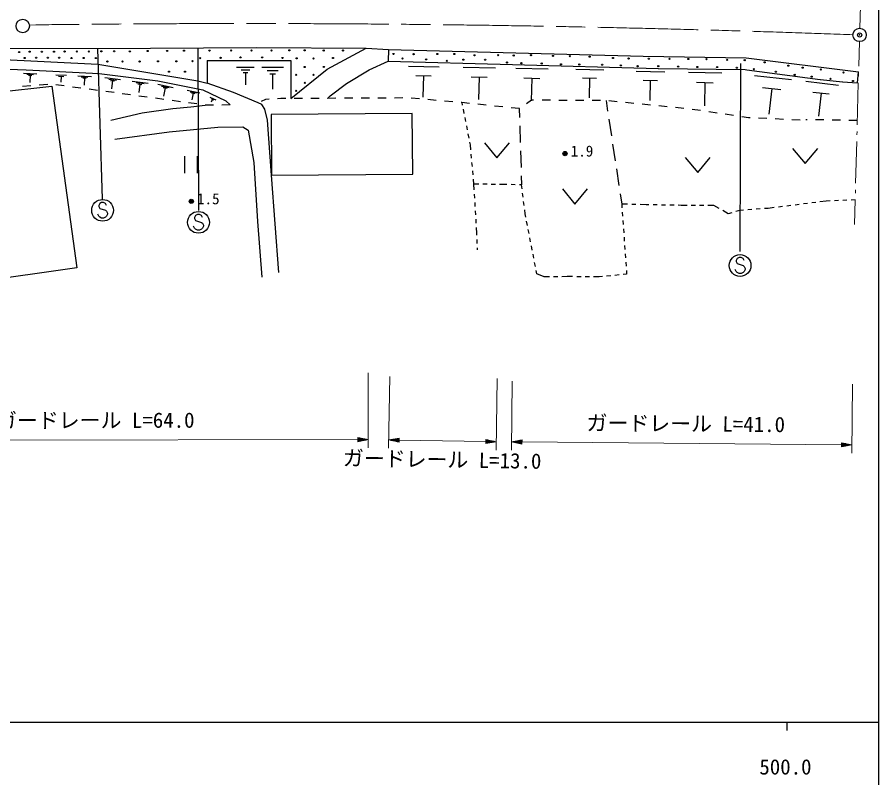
# Model space of a CAD drawing. Units: millimetres, scale not verified. Extents: x 40000 to 680000, y 20000 to 380000.
# Drawn here: x 476024 to 579000, y 198357 to 289300 of the extents above; entities that cross this region are included whole.
import ezdxf
from ezdxf.enums import TextEntityAlignment as Align

# ---------------------------------------------------------------- set-up
doc = ezdxf.new("R2010")
doc.units = ezdxf.units.MM
doc.header["$LTSCALE"] = 1000
doc.header["$PDMODE"] = 32
doc.header["$PDSIZE"] = 500
doc.linetypes.add('CHAIN', pattern=[18.5, 12, -1.5, 3.5, -1.5])
for name, color, linetype, lineweight in [('M-BGD', 7, 'Continuous', 25), ('M-BGD-HTXT', 7, 'Continuous', 13), ('M-BMK', 2, 'CHAIN', 13), ('M-BMK-SRVR', 3, 'Continuous', 25), ('M-STR-HTXT', 7, 'Continuous', 13), ('M-STR-STRC', 7, 'Continuous', 25), ('M-TTL-BAND', 7, 'Continuous', 25)]:
    doc.layers.add(name, color=color, linetype=linetype, lineweight=lineweight)
doc.layers.add('M-OTRS', color=6, linetype='Continuous')
doc.styles.add('ＭＳ ゴシック', font='')
doc.styles.get('ＭＳ ゴシック').set_extended_font_data('MS Gothic')

msp = doc.modelspace()

# ---------------------------------------------------------------- linework, layer by layer
at = {"layer": 'M-BGD'}
for p, q in [((504622, 285674), (517732, 285612)), ((513078, 283105), (517732, 285612)), ((517732, 285612), (520400, 285456)), ((520400, 285456), (520360, 284057)), ((520400, 285456), (550840, 284625)), ((498731, 284112), (498731, 281398)), ((498732, 284112), (498731, 284112)), ((498732, 284112), (508732, 284112)), ((502251, 283312), (504360, 283312)), ((505251, 283312), (507858, 283312)), ((508732, 284112), (508732, 279564)), ((518084, 283013), (520360, 284057)), ((520360, 284057), (535219, 283630)), ((522775, 283463), (526441, 283375)), ((529343, 283341), (533181, 283249)), ((535219, 283630), (535223, 283630)), ((535223, 283630), (552646, 283185)), ((535635, 283213), (539488, 283120)), ((552646, 283185), (552662, 283185)), ((552662, 283185), (563021, 283038)), ((476771, 282608), (478387, 282531)), ((477170, 282481), (477978, 282443)), ((477367, 282364), (477771, 282345)), ((477569, 282354), (477528, 281492)), ((480639, 282425), (481910, 282364)), ((480949, 282240), (481584, 282210)), ((481267, 282225), (481234, 281547)), ((483253, 282301), (484894, 282223)), ((483658, 282172), (484479, 282133)), ((502778, 282996), (503833, 282996)), ((503042, 282679), (503569, 282679)), ((503305, 282679), (503305, 281203)), ((505903, 282921), (507207, 282921)), ((506229, 282530), (506881, 282530)), ((506555, 282530), (506555, 280705)), ((508732, 279564), (513078, 283105)), ((515369, 281378), (518084, 283013)), ((523665, 282341), (525498, 282297)), ((524582, 282319), (524520, 279753)), ((530275, 282166), (532194, 282120)), ((542782, 283079), (546140, 282998)), ((549989, 282845), (553437, 282763)), ((556269, 282733), (560243, 282638)), ((563021, 283038), (563237, 283022)), ((563237, 283022), (571996, 281858)), ((564163, 282348), (568553, 281841)), ((576524, 282784), (576399, 281437)), ((479663, 281250), (478666, 281177)), ((481648, 281088), (480658, 281223)), ((483858, 282053), (484268, 282033)), ((484063, 282043), (484022, 281168)), ((486513, 282087), (488377, 281849)), ((486963, 281903), (487895, 281785)), ((487180, 281750), (487646, 281690)), ((487413, 281720), (487286, 280726)), ((489773, 281671), (491677, 281428)), ((490233, 281484), (491185, 281362)), ((490455, 281326), (490931, 281266)), ((490693, 281296), (490563, 280280)), ((492837, 281276), (494657, 280910)), ((513426, 279891), (515369, 281378)), ((531234, 282143), (531170, 279457)), ((536570, 282034), (538497, 281988)), ((537534, 282011), (537469, 279313)), ((543597, 282051), (545276, 282011)), ((544437, 282031), (544380, 279680)), ((550826, 281790), (552550, 281749)), ((551688, 281769), (551630, 279356)), ((557234, 281517), (559221, 281469)), ((558227, 281493), (558161, 278712)), ((570272, 281642), (574204, 281188)), ((571996, 281858), (572035, 281853)), ((572035, 281853), (574663, 281579)), ((574663, 281579), (574695, 281576)), ((574695, 281576), (576399, 281437)), ((468340, 279755), (480166, 281059)), ((477669, 281104), (476671, 281031)), ((483630, 280819), (482639, 280954)), ((485612, 280550), (484621, 280684)), ((487594, 280280), (486603, 280415)), ((489576, 280011), (488585, 280146)), ((493268, 281063), (494177, 280880)), ((493471, 280896), (493926, 280805)), ((493698, 280851), (493503, 279880)), ((496349, 280569), (497849, 280267)), ((496704, 280394), (497454, 280243)), ((496871, 280256), (497246, 280181)), ((497059, 280218), (496898, 279419)), ((565108, 280904), (567303, 280651)), ((566206, 280778), (565851, 277705)), ((571118, 280349), (573084, 280122)), ((572101, 280235), (571783, 277483)), ((491557, 279742), (490566, 279876)), ((493539, 279472), (492548, 279607)), ((495521, 279203), (494530, 279338)), ((497503, 278934), (496512, 279068)), ((499062, 279758), (499744, 279439)), ((499190, 279587), (499531, 279428)), ((499360, 279507), (499190, 279144)), ((505717, 279467), (505178, 279225)), ((506125, 279491), (505717, 279467)), ((507546, 279575), (507124, 279550)), ((508123, 279578), (507546, 279575)), ((510123, 279587), (509123, 279582)), ((512123, 279596), (511123, 279592)), ((513123, 279601), (513426, 279891)), ((514123, 279606), (513123, 279601)), ((516123, 279615), (515123, 279611)), ((518123, 279625), (517123, 279620)), ((520123, 279634), (519123, 279629)), ((522123, 279643), (521123, 279639)), ((524118, 279531), (523122, 279618)), ((526110, 279357), (525114, 279444)), ((528103, 279183), (527106, 279270)), ((529163, 279091), (529099, 279096)), ((530093, 278993), (529163, 279091)), ((529163, 279091), (529225, 278780)), ((537487, 279378), (536879, 278962)), ((537751, 279376), (537487, 279378)), ((539751, 279364), (538751, 279370)), ((541751, 279352), (540751, 279358)), ((543751, 279340), (542751, 279346)), ((545751, 279328), (544751, 279334)), ((546403, 279324), (546591, 278081)), ((547744, 279191), (546749, 279289)), ((549734, 278993), (548739, 279092)), ((498657, 278777), (498494, 278799)), ((499492, 278787), (498657, 278777)), ((501492, 278812), (500492, 278800)), ((529321, 278289), (529418, 277799)), ((532083, 278785), (531088, 278889)), ((534072, 278577), (533077, 278681)), ((536016, 278373), (535066, 278472)), ((536053, 278398), (536016, 278373)), ((536016, 278373), (536050, 277317)), ((551724, 278796), (550729, 278894)), ((553715, 278598), (552720, 278697)), ((555705, 278400), (554710, 278499)), ((557686, 278130), (556697, 278276)), ((529514, 277308), (529611, 276818)), ((546741, 277092), (547039, 275114)), ((559665, 277837), (558675, 277984)), ((561643, 277545), (560654, 277691)), ((563446, 277279), (562632, 277399)), ((563623, 277270), (563446, 277279)), ((565621, 277177), (564622, 277224)), ((567619, 277085), (566620, 277131)), ((569617, 276992), (568618, 277038)), ((570437, 277043), (570299, 277045)), ((572436, 277013), (571436, 277028)), ((529707, 276327), (529804, 275836)), ((536082, 276317), (536146, 274318)), ((574436, 276983), (573436, 276998)), ((576436, 276953), (575436, 276968)), ((529900, 275346), (529997, 274855)), ((530093, 274365), (530155, 274054)), ((530155, 274054), (530208, 273438)), ((531859, 274290), (533359, 272490)), ((533359, 272490), (534859, 274290)), ((547189, 274126), (547488, 272148)), ((530252, 272940), (530296, 272442)), ((536178, 273319), (536242, 271320)), ((568707, 273609), (570207, 271809)), ((570207, 271809), (571707, 273609)), ((496013, 272668), (496013, 270668)), ((497513, 272668), (497513, 270668)), ((530339, 271944), (530383, 271446)), ((555862, 272532), (557362, 270732)), ((557362, 270732), (558862, 272532)), ((530426, 270948), (530470, 270450)), ((547637, 271159), (547936, 269182)), ((530513, 269952), (530567, 269336)), ((536274, 270320), (536308, 269264)), ((531183, 269330), (530567, 269336)), ((530567, 269336), (530609, 268658)), ((532183, 269320), (531683, 269325)), ((533183, 269311), (532683, 269316)), ((534299, 269300), (533683, 269306)), ((534553, 269296), (534299, 269300)), ((535553, 269278), (535053, 269287)), ((536308, 269264), (536053, 269269)), ((536370, 268765), (536308, 269264)), ((530639, 268159), (530670, 267659)), ((536492, 267772), (536431, 268268)), ((541188, 268765), (542688, 266965)), ((542688, 266965), (544188, 268765)), ((548086, 268193), (548273, 266950)), ((530701, 267160), (530731, 266661)), ((536615, 266780), (536554, 267276)), ((548977, 266933), (548273, 266950)), ((548273, 266950), (548305, 266502)), ((549976, 266908), (549477, 266920)), ((551180, 266878), (550476, 266896)), ((551529, 266872), (551180, 266878)), ((552529, 266855), (552029, 266864)), ((553528, 266838), (553029, 266847)), ((554528, 266821), (554028, 266830)), ((555377, 266806), (555028, 266812)), ((556083, 266806), (555377, 266806)), ((557083, 266806), (556583, 266806)), ((558083, 266806), (557583, 266806)), ((559288, 266806), (558583, 266806)), ((559933, 266430), (559288, 266806)), ((568500, 266786), (568004, 266724)), ((569493, 266909), (568997, 266847)), ((570485, 267032), (569989, 266971)), ((571477, 267156), (570981, 267094)), ((572707, 267309), (571974, 267218)), ((573194, 267329), (572707, 267309)), ((574194, 267369), (573694, 267349)), ((575193, 267410), (574693, 267390)), ((576180, 267451), (575692, 267431)), ((530762, 266162), (530793, 265663)), ((536738, 265784), (536677, 266284)), ((536816, 265386), (536738, 265784)), ((548340, 266003), (548376, 265504)), ((561010, 265802), (560365, 266178)), ((561452, 265930), (561010, 265802)), ((562374, 266197), (561932, 266069)), ((562831, 266230), (562374, 266197)), ((563829, 266304), (563330, 266267)), ((564826, 266377), (564327, 266340)), ((565782, 266448), (565325, 266414)), ((566516, 266539), (565782, 266448)), ((567508, 266662), (567012, 266601)), ((530823, 265164), (530854, 264665)), ((537007, 264404), (536912, 264895)), ((548411, 265006), (548446, 264507)), ((530884, 264166), (530926, 263488)), ((537199, 263423), (537103, 263914)), ((548481, 264008), (548517, 263509)), ((530926, 263488), (530935, 263233)), ((530953, 262733), (530971, 262233)), ((537390, 262441), (537294, 262932)), ((548552, 263011), (548587, 262512)), ((530989, 261734), (530998, 261478)), ((537582, 261460), (537486, 261951)), ((548622, 262013), (548658, 261514)), ((537773, 260478), (537677, 260969)), ((548693, 261015), (548728, 260517)), ((537964, 259497), (537869, 259988)), ((548763, 260018), (548799, 259519)), ((538138, 258608), (538060, 259006)), ((538999, 258249), (538138, 258608)), ((547961, 258484), (547464, 258435)), ((548865, 258572), (548459, 258533)), ((548834, 259020), (548865, 258572)), ((539630, 258258), (538999, 258249)), ((540630, 258271), (540130, 258264)), ((541761, 258285), (541130, 258277)), ((542413, 258279), (541761, 258285)), ((543413, 258270), (542913, 258274)), ((544413, 258260), (543913, 258265)), ((545565, 258249), (544913, 258256)), ((545971, 258289), (545565, 258249)), ((546966, 258386), (546469, 258338))]:
    msp.add_line(p, q, dxfattribs=at)
for points in [[(471093, 285549), (491939, 285585), (504622, 285674)], [(439924, 280212), (444821, 284194), (451082, 284374), (458383, 283710), (477112, 282992), (485813, 282580), (492845, 281683), (498191, 280606), (500954, 279315), (501492, 278812)], [(461747, 284776), (473601, 284294), (485665, 283685), (497624, 281702), (498731, 281398)], [(550840, 284625), (563159, 284436), (576593, 282776)], [(504838, 279073), (501860, 280292), (498731, 281398)], [(480166, 281059), (483144, 259335), (471071, 257630), (470318, 263371), (467376, 262976), (466748, 268322), (469546, 268591), (468972, 273623), (467259, 273444), (466613, 278907), (468407, 279014), (468340, 279755)], [(507300, 258788), (506421, 270412), (505927, 276987), (505622, 278315), (505246, 278853), (504838, 279073)], [(487199, 276987), (490966, 277884), (494626, 278386), (496778, 278584), (498479, 278801)], [(487674, 274718), (494204, 275597), (500016, 276153), (502976, 276189), (503622, 275776), (504304, 271919), (504752, 264869), (505255, 258231)]]:
    msp.add_lwpolyline(points, dxfattribs=at)
msp.add_lwpolyline([(506421, 270412), (523293, 270529), (523243, 277778), (506371, 277661)], close=True, dxfattribs=at)
for centre, radius in [((477517, 285176), 70), ((478966, 285176), 70), ((480419, 285176), 70), ((481691, 285192), 70), ((483139, 285192), 70), ((484593, 285192), 70), ((486086, 285225), 70), ((487615, 285228), 70), ((489487, 285215), 70), ((491624, 285263), 70), ((493953, 285263), 70), ((495966, 285294), 70), ((499011, 285304), 70), ((501593, 285315), 70), ((504029, 285315), 70), ((506412, 285314), 70), ((508548, 285332), 70), ((510382, 285332), 70), ((512654, 285325), 70), ((514961, 285325), 70), ((476264, 285137), 70), ((476914, 284431), 70), ((478278, 284460), 70), ((479674, 284460), 70), ((481047, 284460), 70), ((482508, 284422), 70), ((483957, 284422), 70), ((485410, 284422), 70), ((497899, 284406), 70), ((500335, 284454), 70), ((502706, 284496), 70), ((505300, 284498), 70), ((507736, 284431), 70), ((509431, 284381), 70), ((511441, 284362), 70), ((513766, 284420), 70), ((520988, 284905), 70), ((522067, 284362), 70), ((523404, 284888), 70), ((524893, 284260), 70), ((526232, 284905), 70), ((528273, 284902), 70), ((529351, 284220), 70), ((530688, 284745), 70), ((531961, 284220), 70), ((533516, 284762), 70), ((535369, 284718), 70), ((537442, 284759), 70), ((540071, 284691), 70), ((542077, 284647), 70), ((544454, 284586), 70), ((547229, 284431), 70), ((549100, 284356), 70), ((551516, 284339), 70), ((553993, 284324), 70), ((556229, 284311), 70), ((558408, 284294), 70), ((560874, 284209), 70), ((562974, 284157), 70), ((486800, 283999), 70), ((488602, 283996), 70), ((490658, 283996), 70), ((492857, 284028), 70), ((495046, 284023), 70), ((496966, 284036), 70), ((510374, 283353), 70), ((512673, 283353), 70), ((527372, 284093), 70), ((534564, 283891), 70), ((536279, 283804), 70), ((538715, 283759), 70), ((541013, 283658), 70), ((543206, 283650), 70), ((545930, 283625), 70), ((548171, 283540), 70), ((550179, 283439), 70), ((552648, 283439), 70), ((555027, 283394), 70), ((557307, 283351), 70), ((559680, 283346), 70), ((562031, 283263), 70), ((565371, 283912), 70), ((568188, 283500), 70), ((569906, 283268), 70), ((494164, 282788), 70), ((496068, 282788), 70), ((509362, 282417), 70), ((511433, 282422), 70), ((564067, 283085), 70), ((566698, 282782), 70), ((568949, 282413), 70), ((570976, 282189), 70), ((572075, 283054), 70), ((574794, 282696), 70), ((510404, 281461), 70), ((573227, 281936), 70), ((575917, 281673), 70), ((509367, 280498), 70), ((541504, 272996), 250), ((541504, 272996), 204), ((541504, 272996), 159), ((541504, 272996), 114), ((541504, 272996), 68.2), ((541504, 272996), 22.7), ((496834, 267291), 250), ((496834, 267291), 204), ((496834, 267291), 159), ((496834, 267291), 114), ((496834, 267291), 68.2), ((496834, 267291), 22.7)]:
    msp.add_circle(centre, radius, dxfattribs=at)
at = {"layer": 'M-BGD-HTXT'}
for p, q in [((576805, 290649), (576733, 287978)), ((576690, 286378), (576611, 283448)), ((576589, 282649), (576579, 282249)), ((576557, 281449), (576422, 276451)), ((576401, 275651), (576390, 275251)), ((576368, 274452), (576234, 269453)), ((576212, 268654), (576201, 268254)), ((576180, 267454), (576101, 264524))]:
    msp.add_line(p, q, dxfattribs=at)
at = {"layer": 'M-BMK'}
msp.add_line((477475, 288362), (478267, 288388), dxfattribs=at)
msp.add_arc((503273, -1683121), 1971668, 87.88866, 90.72668, dxfattribs=at)
at = {"layer": 'M-BMK-SRVR'}
for centre in [(476682, 288250), (576712, 287178)]:
    msp.add_circle(centre, 800, dxfattribs=at)
at = {"layer": 'M-OTRS'}
msp.add_point((576712, 287178), dxfattribs=at)
msp.add_point((576712, 287178), dxfattribs=at)
at = {"layer": 'M-STR-HTXT'}
for p, q in [((517969, 246795), (517979, 237795)), ((520553, 246329), (520409, 237754)), ((533397, 246114), (533254, 237539)), ((535171, 245791), (535098, 237523)), ((575858, 245432), (575785, 237164)), ((517978, 238795), (516728, 239044)), ((516728, 239044), (516728, 238544)), ((516978, 238994), (516728, 238994)), ((516728, 238944), (517228, 238944)), ((520426, 238754), (521680, 238983)), ((521429, 238937), (521679, 238933)), ((521671, 238483), (521680, 238983)), ((455292, 238725), (516728, 238794)), ((517478, 238895), (516728, 238894)), ((516728, 238844), (517728, 238845)), ((517978, 238795), (516728, 238544)), ((517978, 238795), (516728, 238794)), ((516728, 238744), (517728, 238745)), ((517478, 238695), (516728, 238694)), ((516728, 238644), (517228, 238644)), ((516978, 238594), (516728, 238594)), ((520426, 238754), (521671, 238483)), ((520426, 238754), (521675, 238733)), ((521675, 238683), (520675, 238700)), ((521676, 238783), (520676, 238800)), ((520924, 238646), (521674, 238633)), ((520927, 238846), (521677, 238833)), ((521673, 238583), (521173, 238592)), ((521678, 238883), (521178, 238892)), ((521422, 238538), (521672, 238533)), ((521675, 238733), (532020, 238560)), ((532025, 238810), (532016, 238310)), ((533270, 238539), (532016, 238310)), ((532267, 238356), (532017, 238360)), ((532018, 238410), (532518, 238402)), ((532769, 238447), (532019, 238460)), ((533270, 238539), (532020, 238560)), ((532020, 238510), (533020, 238493)), ((532021, 238610), (533021, 238593)), ((532772, 238647), (532022, 238660)), ((532023, 238710), (532523, 238702)), ((532274, 238756), (532024, 238760)), ((533270, 238539), (532025, 238810)), ((535107, 238523), (536359, 238762)), ((535107, 238523), (536355, 238262)), ((535107, 238523), (536357, 238512)), ((536357, 238462), (535357, 238471)), ((536358, 238562), (535358, 238571)), ((535606, 238418), (536356, 238412)), ((535608, 238618), (536358, 238612)), ((536356, 238362), (535856, 238366)), ((536358, 238662), (535858, 238666)), ((536105, 238314), (536355, 238312)), ((536109, 238714), (536359, 238712)), ((536355, 238262), (536359, 238762)), ((536357, 238512), (574544, 238175)), ((574546, 238425), (574542, 237925)), ((575794, 238164), (574542, 237925)), ((574542, 238025), (575042, 238021)), ((574792, 237973), (574542, 237975)), ((574543, 238125), (575543, 238116)), ((575293, 238068), (574543, 238075)), ((574544, 238225), (575544, 238216)), ((575794, 238164), (574544, 238175)), ((574545, 238325), (575045, 238321)), ((575295, 238268), (574545, 238275)), ((575794, 238164), (574546, 238425)), ((574796, 238373), (574546, 238375))]:
    msp.add_line(p, q, dxfattribs=at)
at = {"layer": 'M-STR-STRC'}
for p, q in [((485606, 285553), (486181, 267562)), ((497606, 285612), (497695, 266192)), ((562464, 283772), (562385, 261299)), ((485879, 267039), (485760, 266802)), ((485760, 266802), (485760, 266684)), ((486115, 267157), (485879, 267039)), ((486351, 267157), (486115, 267157)), ((486588, 267039), (486351, 267157)), ((486706, 266802), (486588, 267039)), ((485760, 265502), (485642, 265739)), ((485760, 266684), (485879, 266448)), ((485879, 266448), (486588, 266211)), ((486588, 266211), (486706, 266093)), ((486706, 266093), (486824, 265857)), ((486824, 265739), (486706, 265502)), ((486824, 265857), (486824, 265739)), ((497570, 265719), (497334, 265601)), ((497807, 265719), (497570, 265719)), ((498043, 265601), (497807, 265719)), ((485879, 265384), (485760, 265502)), ((486115, 265266), (485879, 265384)), ((486351, 265266), (486115, 265266)), ((486588, 265384), (486351, 265266)), ((486706, 265502), (486588, 265384)), ((497334, 265601), (497216, 265365)), ((497216, 265365), (497216, 265246)), ((497216, 265246), (497334, 265010)), ((497334, 265010), (498043, 264774)), ((498161, 265365), (498043, 265601)), ((498043, 264774), (498161, 264656)), ((498161, 264656), (498279, 264419)), ((497216, 264065), (497098, 264301)), ((497334, 263946), (497216, 264065)), ((497570, 263828), (497334, 263946)), ((497807, 263828), (497570, 263828)), ((498043, 263946), (497807, 263828)), ((498161, 264065), (498043, 263946)), ((498279, 264301), (498161, 264065)), ((498279, 264419), (498279, 264301)), ((562303, 260558), (562066, 260440)), ((562539, 260558), (562303, 260558)), ((562775, 260440), (562539, 260558)), ((562066, 260440), (561948, 260204)), ((561948, 260204), (561948, 260085)), ((561948, 260085), (562066, 259849)), ((562066, 259849), (562775, 259613)), ((562894, 260204), (562775, 260440)), ((562775, 259613), (562894, 259495)), ((561948, 258904), (561830, 259140)), ((562066, 258785), (561948, 258904)), ((562303, 258667), (562066, 258785)), ((562539, 258667), (562303, 258667)), ((562775, 258785), (562539, 258667)), ((562894, 258904), (562775, 258785)), ((562894, 259495), (563012, 259258)), ((563012, 259140), (562894, 258904)), ((563012, 259258), (563012, 259140))]:
    msp.add_line(p, q, dxfattribs=at)
for centre in [(486233, 266211), (497689, 264774), (562421, 259613)]:
    msp.add_circle(centre, 1300, dxfattribs=at)
at = {"layer": 'M-TTL-BAND'}
for p, q in [((579000, 20000), (579000, 370000)), ((40000, 205000), (579000, 205000)), ((568000, 205000), (568000, 204000))]:
    msp.add_line(p, q, dxfattribs=at)

# ---------------------------------------------------------------- texts
at = {"layer": 'M-BGD', "style": 'ＭＳ ゴシック'}
for s, p in [('1.9', (542185, 272242)), ('1.5', (497516, 266537))]:
    msp.add_text(s, height=1320, dxfattribs=at).set_placement(p, align=Align.BOTTOM_LEFT)
at = {"layer": 'M-STR-HTXT', "style": 'ＭＳ ゴシック'}
for s, rotation, p in [('ガードレール L=64.0', 0.064, (485353, 239646)), ('ガードレール L=41.0', 359.495, (555920, 239236)), ('ガードレール L=13.0', 359.04, (526786, 234947))]:
    msp.add_text(s, height=1833, rotation=rotation, dxfattribs=at).set_placement(p, align=Align.BOTTOM_CENTER)
at = {"layer": 'M-TTL-BAND', "style": 'ＭＳ ゴシック'}
msp.add_text('500.0', height=1833, dxfattribs=at).set_placement((567844, 198195), align=Align.BOTTOM_CENTER)

doc.saveas('drawing.dxf')
